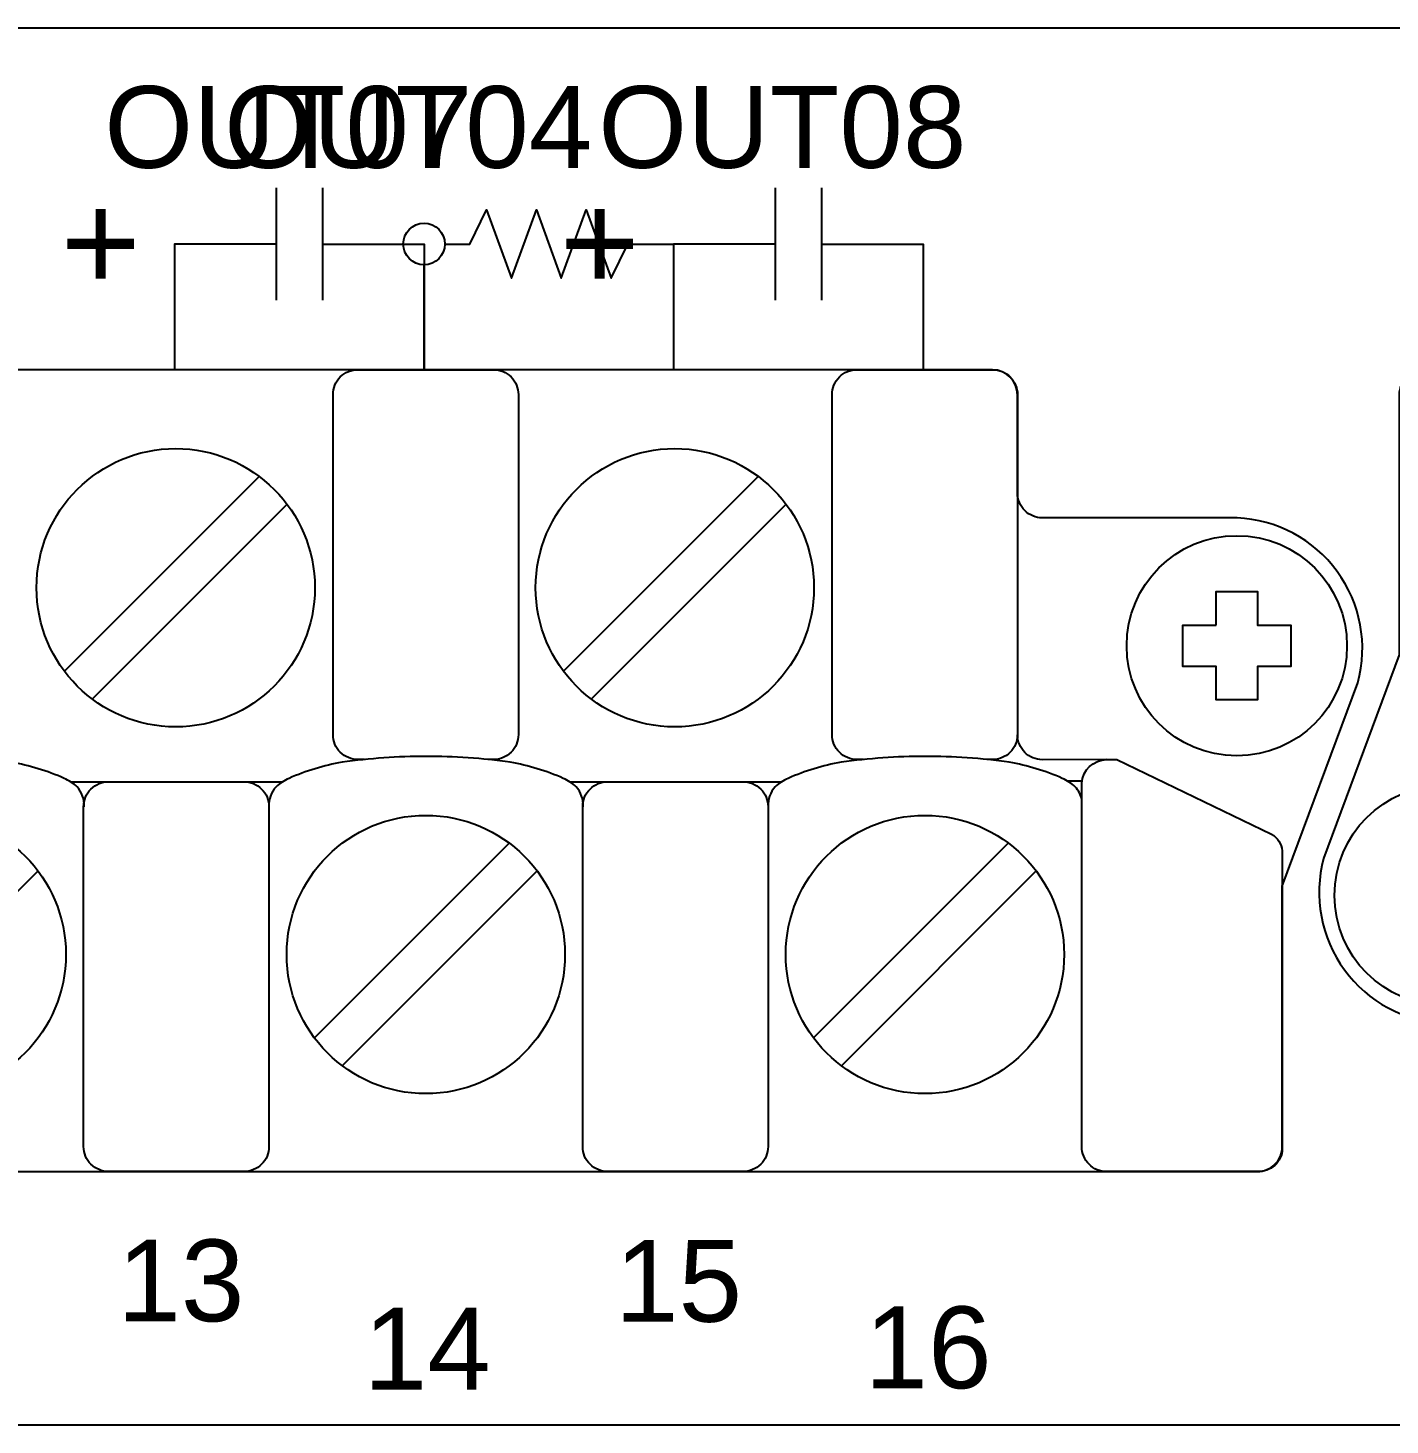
# Model space of a CAD drawing. Extents: x 1 to 47, y 1 to 35.
# Drawn here: x 30.959 to 32.596, y 12.644 to 14.324 of the extents above; entities that cross this region are included whole.
import ezdxf

# ---------------------------------------------------------------- set-up
doc = ezdxf.new("R2010")
doc.units = 0
doc.header["$MEASUREMENT"] = 0
for name, color, linetype in [('5_01__0__EMPTY', 7, 'CONTINUOUS'), ('5_02__1___8__INDEPENDENT_I', 7, 'CONTINUOUS'), ('5_03__2___8__OPTOISOLATED_', 7, 'CONTINUOUS'), ('5_04__4___24__OPTOISOLATED', 7, 'CONTINUOUS'), ('5_05__5___8__INDEPENDENT_I', 7, 'CONTINUOUS'), ('5_06__6___8__INDEPENDENT_I', 7, 'CONTINUOUS'), ('5_07__7___8__OPTOISOLATED_', 7, 'CONTINUOUS'), ('5_08__8___8__OPTOISOLATED_', 7, 'CONTINUOUS'), ('7_00______DWG_', 7, 'CONTINUOUS')]:
    doc.layers.add(name, color=color, linetype=linetype)
doc.styles.add('ARIAL', font='arial.ttf')

msp = doc.modelspace()

# ---------------------------------------------------------------- linework, layer by layer
at = {"layer": '5_01__0__EMPTY'}
for points in [[(27.425, 12.9785, 0.414213), (27.455, 12.9485), (32.4368, 12.9485, 0.414214), (32.4668, 12.9785), (32.4668, 13.2915), (32.5577, 13.5363, 0.480048), (32.4127, 13.7345), (32.1785, 13.7345, -0.414214), (32.1485, 13.7645), (32.1485, 13.8826, 0.414212), (32.1185, 13.9126), (32.1185, 13.9127), (27.1374, 13.9127, 0.414215), (27.1074, 13.8827), (27.1075, 13.5698), (27.0166, 13.325, 0.47859), (27.1616, 13.1265), (27.395, 13.1265, -0.414214), (27.425, 13.0965)], [(27.425, 12.9785, 0.414213), (27.455, 12.9485), (32.4368, 12.9485, 0.414214), (32.4668, 12.9785), (32.4668, 13.2915), (32.5577, 13.5363, 0.480048), (32.4127, 13.7345), (32.1785, 13.7345, -0.414214), (32.1485, 13.7645), (32.1485, 13.8826, 0.414212), (32.1185, 13.9126), (32.1185, 13.9127), (27.1374, 13.9127, 0.414215), (27.1074, 13.8827), (27.1075, 13.5698), (27.0166, 13.325, 0.47859), (27.1616, 13.1265), (27.395, 13.1265, -0.414214), (27.425, 13.0965)], [(32.925, 12.9785, 0.414213), (32.955, 12.9485), (37.9368, 12.9485, 0.414214), (37.9668, 12.9785), (37.9668, 13.2915), (38.0577, 13.5363, 0.480048), (37.9127, 13.7345), (37.6785, 13.7345, -0.414214), (37.6485, 13.7645), (37.6485, 13.8826, 0.414212), (37.6185, 13.9126), (37.6185, 13.9127), (32.6374, 13.9127, 0.414215), (32.6074, 13.8827), (32.6075, 13.5698), (32.5166, 13.325, 0.47859), (32.6616, 13.1265), (32.895, 13.1265, -0.414214), (32.925, 13.0965)], [(32.925, 12.9785, 0.414213), (32.955, 12.9485), (37.9368, 12.9485, 0.414214), (37.9668, 12.9785), (37.9668, 13.2915), (38.0577, 13.5363, 0.480048), (37.9127, 13.7345), (37.6785, 13.7345, -0.414214), (37.6485, 13.7645), (37.6485, 13.8826, 0.414212), (37.6185, 13.9126), (37.6185, 13.9127), (32.6374, 13.9127, 0.414215), (32.6074, 13.8827), (32.6075, 13.5698), (32.5166, 13.325, 0.47859), (32.6616, 13.1265), (32.895, 13.1265, -0.414214), (32.925, 13.0965)]]:
    msp.add_lwpolyline(points, format="xyb", close=True, dxfattribs=at)
msp.add_lwpolyline([(32.3873, 13.6055), (32.3873, 13.6458), (32.4372, 13.6458), (32.4372, 13.6055), (32.4773, 13.6055), (32.4773, 13.5556), (32.4372, 13.5556), (32.4372, 13.5156), (32.3873, 13.5156), (32.3873, 13.5556), (32.3471, 13.5556), (32.3471, 13.6055)], close=True, dxfattribs=at)
msp.add_lwpolyline([(32.3873, 13.6055), (32.3873, 13.6458), (32.4372, 13.6458), (32.4372, 13.6055), (32.4773, 13.6055), (32.4773, 13.5556), (32.4372, 13.5556), (32.4372, 13.5156), (32.3873, 13.5156), (32.3873, 13.5556), (32.3471, 13.5556), (32.3471, 13.6055)], close=True, dxfattribs=at)
for centre in [(32.4122, 13.5807), (32.4122, 13.5807), (32.662, 13.2806), (32.662, 13.2806)]:
    msp.add_circle(centre, 0.1324, dxfattribs=at)
at = {"layer": '5_02__1___8__INDEPENDENT_I'}
for points in [[(31.2573, 14.1313), (31.2573, 13.9963)], [(31.3129, 14.1313), (31.3129, 13.9963)], [(31.8573, 14.1313), (31.8573, 13.9963)], [(31.9129, 14.1313), (31.9129, 13.9963)], [(31.2573, 14.0638), (31.1351, 14.0638), (31.1351, 13.9127)], [(31.3129, 14.0638), (31.4351, 14.0638), (31.4351, 13.9127)], [(31.8573, 14.0638), (31.7351, 14.0638), (31.7351, 13.9127)], [(31.9129, 14.0638), (32.0351, 14.0638), (32.0351, 13.9127)], [(31.2369, 13.7843), (31.0027, 13.5501)], [(31.8369, 13.7843), (31.6027, 13.5501)], [(31.2703, 13.7509), (31.0361, 13.5167)], [(31.8703, 13.7509), (31.6361, 13.5167)], [(31.01, 13.4172), (31.2651, 13.4172)], [(31.61, 13.4172), (31.8651, 13.4172)], [(32.2261, 13.4179), (32.209, 13.4179)], [(31.5375, 13.3433), (31.3034, 13.1091)], [(32.1375, 13.3433), (31.9034, 13.1091)], [(30.971, 13.3099), (30.7368, 13.0757)], [(31.571, 13.3099), (31.3368, 13.0757)], [(32.171, 13.3099), (31.9368, 13.0757)]]:
    msp.add_lwpolyline(points, dxfattribs=at)
for points in [[(27.425, 12.9785, 0.414213), (27.455, 12.9485), (32.4368, 12.9485, 0.414214), (32.4668, 12.9785), (32.4668, 13.2915), (32.5577, 13.5363, 0.480048), (32.4127, 13.7345), (32.1785, 13.7345, -0.414214), (32.1485, 13.7645), (32.1485, 13.8826, 0.414212), (32.1185, 13.9126), (32.1185, 13.9127), (27.1374, 13.9127, 0.414215), (27.1074, 13.8827), (27.1075, 13.5698), (27.0166, 13.325, 0.47859), (27.1616, 13.1265), (27.395, 13.1265, -0.414214), (27.425, 13.0965)], [(32.925, 12.9785, 0.414213), (32.955, 12.9485), (37.9368, 12.9485, 0.414214), (37.9668, 12.9785), (37.9668, 13.2915), (38.0577, 13.5363, 0.480048), (37.9127, 13.7345), (37.6785, 13.7345, -0.414214), (37.6485, 13.7645), (37.6485, 13.8826, 0.414212), (37.6185, 13.9126), (37.6185, 13.9127), (32.6374, 13.9127, 0.414215), (32.6074, 13.8827), (32.6075, 13.5698), (32.5166, 13.325, 0.47859), (32.6616, 13.1265), (32.895, 13.1265, -0.414214), (32.925, 13.0965)], [(32.4401, 12.9486), (32.2558, 12.9484, -0.414214), (32.2258, 12.9784), (32.2258, 13.4155, -0.390527), (32.2558, 13.4438), (32.268, 13.4438), (32.4539, 13.3541, -0.241514), (32.4668, 13.3341), (32.4668, 12.9784, -0.422157)]]:
    msp.add_lwpolyline(points, format="xyb", close=True, dxfattribs=at)
for points in [[(31.3635, 13.4439), (31.3556, 13.4439, -0.414214), (31.3256, 13.4739), (31.3256, 13.8827, -0.414214), (31.3556, 13.9127), (31.5185, 13.9127, -0.414214), (31.5485, 13.8827), (31.5485, 13.4739, -0.414214), (31.5185, 13.4439), (31.5116, 13.4439)], [(31.9635, 13.4439), (31.9556, 13.4439, -0.414214), (31.9256, 13.4739), (31.9256, 13.8827, -0.414214), (31.9556, 13.9127), (32.1185, 13.9127, -0.414214), (32.1485, 13.8827), (32.1485, 13.4739, -0.414214), (32.1185, 13.4439), (32.1117, 13.4439)], [(32.2558, 13.4438), (32.1785, 13.4437, -0.414214), (32.1485, 13.4737)], [(31.0265, 13.3872, 0.191033), (31.018, 13.4111, 0.081668), (31.0024, 13.4213, 0.0591), (30.9387, 13.4407, 0.034646), (30.8372, 13.4477, 0.03436), (30.7365, 13.4407, 0.0591), (30.6728, 13.4213, 0.081668), (30.6571, 13.4111, 0.191033), (30.6486, 13.3872)], [(31.6265, 13.3872, 0.191033), (31.618, 13.4111, 0.081668), (31.6024, 13.4213, 0.0591), (31.5387, 13.4407, 0.034646), (31.4372, 13.4477, 0.03436), (31.3365, 13.4407, 0.0591), (31.2728, 13.4213, 0.081668), (31.2571, 13.4111, 0.191033), (31.2486, 13.3872)], [(32.2258, 13.3957, 0.127742), (32.218, 13.4111, 0.081668), (32.2024, 13.4213, 0.0591), (32.1387, 13.4407, 0.034646), (32.0372, 13.4477, 0.03436), (31.9365, 13.4407, 0.0591), (31.8728, 13.4213, 0.081668), (31.8571, 13.4111, 0.191033), (31.8486, 13.3872)], [(31.2186, 13.4172, -0.414214), (31.2486, 13.3872), (31.2486, 12.9785, -0.414214), (31.2186, 12.9485), (31.0558, 12.9485, -0.414214), (31.0258, 12.9785), (31.0258, 13.3872, -0.414214), (31.0558, 13.4172)], [(31.8186, 13.4172, -0.414214), (31.8486, 13.3872), (31.8486, 12.9785, -0.414214), (31.8186, 12.9485), (31.6558, 12.9485, -0.414214), (31.6258, 12.9785), (31.6258, 13.3872, -0.414214), (31.6558, 13.4172)]]:
    msp.add_lwpolyline(points, format="xyb", dxfattribs=at)
msp.add_lwpolyline([(32.3873, 13.6055), (32.3873, 13.6458), (32.4372, 13.6458), (32.4372, 13.6055), (32.4773, 13.6055), (32.4773, 13.5556), (32.4372, 13.5556), (32.4372, 13.5156), (32.3873, 13.5156), (32.3873, 13.5556), (32.3471, 13.5556), (32.3471, 13.6055)], close=True, dxfattribs=at)
for centre, radius in [((31.1365, 13.6505), 0.1673), ((31.7365, 13.6505), 0.1673), ((32.4122, 13.5807), 0.1324), ((32.662, 13.2806), 0.1324), ((30.8372, 13.2095), 0.1673), ((31.4372, 13.2095), 0.1673), ((32.0372, 13.2095), 0.1673)]:
    msp.add_circle(centre, radius, dxfattribs=at)
at = {"layer": '5_03__2___8__OPTOISOLATED_'}
for points in [[(31.2573, 14.1313), (31.2573, 13.9963)], [(31.3129, 14.1313), (31.3129, 13.9963)], [(31.8573, 14.1313), (31.8573, 13.9963)], [(31.9129, 14.1313), (31.9129, 13.9963)], [(31.2573, 14.0638), (31.1351, 14.0638), (31.1351, 13.9127)], [(31.3129, 14.0638), (31.4351, 14.0638), (31.4351, 13.9127)], [(31.8573, 14.0638), (31.7351, 14.0638), (31.7351, 13.9127)], [(31.9129, 14.0638), (32.0351, 14.0638), (32.0351, 13.9127)], [(31.2369, 13.7843), (31.0027, 13.5501)], [(31.8369, 13.7843), (31.6027, 13.5501)], [(31.2703, 13.7509), (31.0361, 13.5167)], [(31.8703, 13.7509), (31.6361, 13.5167)], [(31.01, 13.4172), (31.2651, 13.4172)], [(31.61, 13.4172), (31.8651, 13.4172)], [(32.2261, 13.4179), (32.209, 13.4179)], [(31.5375, 13.3433), (31.3034, 13.1091)], [(32.1375, 13.3433), (31.9034, 13.1091)], [(30.971, 13.3099), (30.7368, 13.0757)], [(31.571, 13.3099), (31.3368, 13.0757)], [(32.171, 13.3099), (31.9368, 13.0757)]]:
    msp.add_lwpolyline(points, dxfattribs=at)
for points in [[(27.425, 12.9785, 0.414213), (27.455, 12.9485), (32.4368, 12.9485, 0.414214), (32.4668, 12.9785), (32.4668, 13.2915), (32.5577, 13.5363, 0.480048), (32.4127, 13.7345), (32.1785, 13.7345, -0.414214), (32.1485, 13.7645), (32.1485, 13.8826, 0.414212), (32.1185, 13.9126), (32.1185, 13.9127), (27.1374, 13.9127, 0.414215), (27.1074, 13.8827), (27.1075, 13.5698), (27.0166, 13.325, 0.47859), (27.1616, 13.1265), (27.395, 13.1265, -0.414214), (27.425, 13.0965)], [(32.925, 12.9785, 0.414213), (32.955, 12.9485), (37.9368, 12.9485, 0.414214), (37.9668, 12.9785), (37.9668, 13.2915), (38.0577, 13.5363, 0.480048), (37.9127, 13.7345), (37.6785, 13.7345, -0.414214), (37.6485, 13.7645), (37.6485, 13.8826, 0.414212), (37.6185, 13.9126), (37.6185, 13.9127), (32.6374, 13.9127, 0.414215), (32.6074, 13.8827), (32.6075, 13.5698), (32.5166, 13.325, 0.47859), (32.6616, 13.1265), (32.895, 13.1265, -0.414214), (32.925, 13.0965)], [(32.4401, 12.9486), (32.2558, 12.9484, -0.414214), (32.2258, 12.9784), (32.2258, 13.4155, -0.390527), (32.2558, 13.4438), (32.268, 13.4438), (32.4539, 13.3541, -0.241514), (32.4668, 13.3341), (32.4668, 12.9784, -0.422157)]]:
    msp.add_lwpolyline(points, format="xyb", close=True, dxfattribs=at)
for points in [[(31.3635, 13.4439), (31.3556, 13.4439, -0.414214), (31.3256, 13.4739), (31.3256, 13.8827, -0.414214), (31.3556, 13.9127), (31.5185, 13.9127, -0.414214), (31.5485, 13.8827), (31.5485, 13.4739, -0.414214), (31.5185, 13.4439), (31.5116, 13.4439)], [(31.9635, 13.4439), (31.9556, 13.4439, -0.414214), (31.9256, 13.4739), (31.9256, 13.8827, -0.414214), (31.9556, 13.9127), (32.1185, 13.9127, -0.414214), (32.1485, 13.8827), (32.1485, 13.4739, -0.414214), (32.1185, 13.4439), (32.1117, 13.4439)], [(32.2558, 13.4438), (32.1785, 13.4437, -0.414214), (32.1485, 13.4737)], [(31.0265, 13.3872, 0.191033), (31.018, 13.4111, 0.081668), (31.0024, 13.4213, 0.0591), (30.9387, 13.4407, 0.034646), (30.8372, 13.4477, 0.03436), (30.7365, 13.4407, 0.0591), (30.6728, 13.4213, 0.081668), (30.6571, 13.4111, 0.191033), (30.6486, 13.3872)], [(31.6265, 13.3872, 0.191033), (31.618, 13.4111, 0.081668), (31.6024, 13.4213, 0.0591), (31.5387, 13.4407, 0.034646), (31.4372, 13.4477, 0.03436), (31.3365, 13.4407, 0.0591), (31.2728, 13.4213, 0.081668), (31.2571, 13.4111, 0.191033), (31.2486, 13.3872)], [(32.2258, 13.3957, 0.127742), (32.218, 13.4111, 0.081668), (32.2024, 13.4213, 0.0591), (32.1387, 13.4407, 0.034646), (32.0372, 13.4477, 0.03436), (31.9365, 13.4407, 0.0591), (31.8728, 13.4213, 0.081668), (31.8571, 13.4111, 0.191033), (31.8486, 13.3872)], [(31.2186, 13.4172, -0.414214), (31.2486, 13.3872), (31.2486, 12.9785, -0.414214), (31.2186, 12.9485), (31.0558, 12.9485, -0.414214), (31.0258, 12.9785), (31.0258, 13.3872, -0.414214), (31.0558, 13.4172)], [(31.8186, 13.4172, -0.414214), (31.8486, 13.3872), (31.8486, 12.9785, -0.414214), (31.8186, 12.9485), (31.6558, 12.9485, -0.414214), (31.6258, 12.9785), (31.6258, 13.3872, -0.414214), (31.6558, 13.4172)]]:
    msp.add_lwpolyline(points, format="xyb", dxfattribs=at)
msp.add_lwpolyline([(32.3873, 13.6055), (32.3873, 13.6458), (32.4372, 13.6458), (32.4372, 13.6055), (32.4773, 13.6055), (32.4773, 13.5556), (32.4372, 13.5556), (32.4372, 13.5156), (32.3873, 13.5156), (32.3873, 13.5556), (32.3471, 13.5556), (32.3471, 13.6055)], close=True, dxfattribs=at)
for centre, radius in [((31.1365, 13.6505), 0.1673), ((31.7365, 13.6505), 0.1673), ((32.4122, 13.5807), 0.1324), ((32.662, 13.2806), 0.1324), ((30.8372, 13.2095), 0.1673), ((31.4372, 13.2095), 0.1673), ((32.0372, 13.2095), 0.1673)]:
    msp.add_circle(centre, radius, dxfattribs=at)
at = {"layer": '5_04__4___24__OPTOISOLATED'}
for points in [[(31.2573, 14.1313), (31.2573, 13.9963)], [(31.3129, 14.1313), (31.3129, 13.9963)], [(31.8573, 14.1313), (31.8573, 13.9963)], [(31.9129, 14.1313), (31.9129, 13.9963)], [(31.2573, 14.0638), (31.1351, 14.0638), (31.1351, 13.9127)], [(31.3129, 14.0638), (31.4351, 14.0638), (31.4351, 13.9127)], [(31.8573, 14.0638), (31.7351, 14.0638), (31.7351, 13.9127)], [(31.9129, 14.0638), (32.0351, 14.0638), (32.0351, 13.9127)], [(31.2369, 13.7843), (31.0027, 13.5501)], [(31.8369, 13.7843), (31.6027, 13.5501)], [(31.2703, 13.7509), (31.0361, 13.5167)], [(31.8703, 13.7509), (31.6361, 13.5167)], [(31.01, 13.4172), (31.2651, 13.4172)], [(31.61, 13.4172), (31.8651, 13.4172)], [(32.2261, 13.4179), (32.209, 13.4179)], [(31.5375, 13.3433), (31.3034, 13.1091)], [(32.1375, 13.3433), (31.9034, 13.1091)], [(30.971, 13.3099), (30.7368, 13.0757)], [(31.571, 13.3099), (31.3368, 13.0757)], [(32.171, 13.3099), (31.9368, 13.0757)]]:
    msp.add_lwpolyline(points, dxfattribs=at)
for points in [[(27.425, 12.9785, 0.414213), (27.455, 12.9485), (32.4368, 12.9485, 0.414214), (32.4668, 12.9785), (32.4668, 13.2915), (32.5577, 13.5363, 0.480048), (32.4127, 13.7345), (32.1785, 13.7345, -0.414214), (32.1485, 13.7645), (32.1485, 13.8826, 0.414212), (32.1185, 13.9126), (32.1185, 13.9127), (27.1374, 13.9127, 0.414215), (27.1074, 13.8827), (27.1075, 13.5698), (27.0166, 13.325, 0.47859), (27.1616, 13.1265), (27.395, 13.1265, -0.414214), (27.425, 13.0965)], [(32.925, 12.9785, 0.414213), (32.955, 12.9485), (37.9368, 12.9485, 0.414214), (37.9668, 12.9785), (37.9668, 13.2915), (38.0577, 13.5363, 0.480048), (37.9127, 13.7345), (37.6785, 13.7345, -0.414214), (37.6485, 13.7645), (37.6485, 13.8826, 0.414212), (37.6185, 13.9126), (37.6185, 13.9127), (32.6374, 13.9127, 0.414215), (32.6074, 13.8827), (32.6075, 13.5698), (32.5166, 13.325, 0.47859), (32.6616, 13.1265), (32.895, 13.1265, -0.414214), (32.925, 13.0965)], [(32.4401, 12.9486), (32.2558, 12.9484, -0.414214), (32.2258, 12.9784), (32.2258, 13.4155, -0.390527), (32.2558, 13.4438), (32.268, 13.4438), (32.4539, 13.3541, -0.241514), (32.4668, 13.3341), (32.4668, 12.9784, -0.422157)]]:
    msp.add_lwpolyline(points, format="xyb", close=True, dxfattribs=at)
for points in [[(31.3635, 13.4439), (31.3556, 13.4439, -0.414214), (31.3256, 13.4739), (31.3256, 13.8827, -0.414214), (31.3556, 13.9127), (31.5185, 13.9127, -0.414214), (31.5485, 13.8827), (31.5485, 13.4739, -0.414214), (31.5185, 13.4439), (31.5116, 13.4439)], [(31.9635, 13.4439), (31.9556, 13.4439, -0.414214), (31.9256, 13.4739), (31.9256, 13.8827, -0.414214), (31.9556, 13.9127), (32.1185, 13.9127, -0.414214), (32.1485, 13.8827), (32.1485, 13.4739, -0.414214), (32.1185, 13.4439), (32.1117, 13.4439)], [(32.2558, 13.4438), (32.1785, 13.4437, -0.414214), (32.1485, 13.4737)], [(31.0265, 13.3872, 0.191033), (31.018, 13.4111, 0.081668), (31.0024, 13.4213, 0.0591), (30.9387, 13.4407, 0.034646), (30.8372, 13.4477, 0.03436), (30.7365, 13.4407, 0.0591), (30.6728, 13.4213, 0.081668), (30.6571, 13.4111, 0.191033), (30.6486, 13.3872)], [(31.6265, 13.3872, 0.191033), (31.618, 13.4111, 0.081668), (31.6024, 13.4213, 0.0591), (31.5387, 13.4407, 0.034646), (31.4372, 13.4477, 0.03436), (31.3365, 13.4407, 0.0591), (31.2728, 13.4213, 0.081668), (31.2571, 13.4111, 0.191033), (31.2486, 13.3872)], [(32.2258, 13.3957, 0.127742), (32.218, 13.4111, 0.081668), (32.2024, 13.4213, 0.0591), (32.1387, 13.4407, 0.034646), (32.0372, 13.4477, 0.03436), (31.9365, 13.4407, 0.0591), (31.8728, 13.4213, 0.081668), (31.8571, 13.4111, 0.191033), (31.8486, 13.3872)], [(31.2186, 13.4172, -0.414214), (31.2486, 13.3872), (31.2486, 12.9785, -0.414214), (31.2186, 12.9485), (31.0558, 12.9485, -0.414214), (31.0258, 12.9785), (31.0258, 13.3872, -0.414214), (31.0558, 13.4172)], [(31.8186, 13.4172, -0.414214), (31.8486, 13.3872), (31.8486, 12.9785, -0.414214), (31.8186, 12.9485), (31.6558, 12.9485, -0.414214), (31.6258, 12.9785), (31.6258, 13.3872, -0.414214), (31.6558, 13.4172)]]:
    msp.add_lwpolyline(points, format="xyb", dxfattribs=at)
msp.add_lwpolyline([(32.3873, 13.6055), (32.3873, 13.6458), (32.4372, 13.6458), (32.4372, 13.6055), (32.4773, 13.6055), (32.4773, 13.5556), (32.4372, 13.5556), (32.4372, 13.5156), (32.3873, 13.5156), (32.3873, 13.5556), (32.3471, 13.5556), (32.3471, 13.6055)], close=True, dxfattribs=at)
for centre, radius in [((31.1365, 13.6505), 0.1673), ((31.7365, 13.6505), 0.1673), ((32.4122, 13.5807), 0.1324), ((32.662, 13.2806), 0.1324), ((30.8372, 13.2095), 0.1673), ((31.4372, 13.2095), 0.1673), ((32.0372, 13.2095), 0.1673)]:
    msp.add_circle(centre, radius, dxfattribs=at)
at = {"layer": '5_05__5___8__INDEPENDENT_I'}
for points in [[(31.2573, 14.1238), (31.2573, 14.0038)], [(31.3129, 14.1238), (31.3129, 14.0038)], [(31.4601, 14.0638), (31.49, 14.0638), (31.51, 14.1051), (31.5401, 14.0226), (31.5701, 14.1051), (31.6001, 14.0226), (31.6301, 14.1051), (31.6601, 14.0226), (31.6801, 14.0638), (31.7351, 14.0638), (31.7351, 13.9127)], [(31.2573, 14.0638), (31.1351, 14.0638), (31.1351, 13.9127)], [(31.3129, 14.0638), (31.4101, 14.0638)], [(31.4351, 13.9127), (31.4351, 14.0388)], [(31.2369, 13.7843), (31.0027, 13.5501)], [(31.8369, 13.7843), (31.6027, 13.5501)], [(31.2703, 13.7509), (31.0361, 13.5167)], [(31.8703, 13.7509), (31.6361, 13.5167)], [(31.01, 13.4172), (31.2651, 13.4172)], [(31.61, 13.4172), (31.8651, 13.4172)], [(32.2261, 13.4179), (32.209, 13.4179)], [(31.5375, 13.3433), (31.3034, 13.1091)], [(32.1375, 13.3433), (31.9034, 13.1091)], [(30.971, 13.3099), (30.7368, 13.0757)], [(31.571, 13.3099), (31.3368, 13.0757)], [(32.171, 13.3099), (31.9368, 13.0757)]]:
    msp.add_lwpolyline(points, dxfattribs=at)
for points in [[(27.425, 12.9785, 0.414213), (27.455, 12.9485), (32.4368, 12.9485, 0.414214), (32.4668, 12.9785), (32.4668, 13.2915), (32.5577, 13.5363, 0.480048), (32.4127, 13.7345), (32.1785, 13.7345, -0.414214), (32.1485, 13.7645), (32.1485, 13.8826, 0.414212), (32.1185, 13.9126), (32.1185, 13.9127), (27.1374, 13.9127, 0.414215), (27.1074, 13.8827), (27.1075, 13.5698), (27.0166, 13.325, 0.47859), (27.1616, 13.1265), (27.395, 13.1265, -0.414214), (27.425, 13.0965)], [(32.925, 12.9785, 0.414213), (32.955, 12.9485), (37.9368, 12.9485, 0.414214), (37.9668, 12.9785), (37.9668, 13.2915), (38.0577, 13.5363, 0.480048), (37.9127, 13.7345), (37.6785, 13.7345, -0.414214), (37.6485, 13.7645), (37.6485, 13.8826, 0.414212), (37.6185, 13.9126), (37.6185, 13.9127), (32.6374, 13.9127, 0.414215), (32.6074, 13.8827), (32.6075, 13.5698), (32.5166, 13.325, 0.47859), (32.6616, 13.1265), (32.895, 13.1265, -0.414214), (32.925, 13.0965)], [(32.4401, 12.9486), (32.2558, 12.9484, -0.414214), (32.2258, 12.9784), (32.2258, 13.4155, -0.390527), (32.2558, 13.4438), (32.268, 13.4438), (32.4539, 13.3541, -0.241514), (32.4668, 13.3341), (32.4668, 12.9784, -0.422157)]]:
    msp.add_lwpolyline(points, format="xyb", close=True, dxfattribs=at)
for points in [[(31.3635, 13.4439), (31.3556, 13.4439, -0.414214), (31.3256, 13.4739), (31.3256, 13.8827, -0.414214), (31.3556, 13.9127), (31.5185, 13.9127, -0.414214), (31.5485, 13.8827), (31.5485, 13.4739, -0.414214), (31.5185, 13.4439), (31.5116, 13.4439)], [(31.9635, 13.4439), (31.9556, 13.4439, -0.414214), (31.9256, 13.4739), (31.9256, 13.8827, -0.414214), (31.9556, 13.9127), (32.1185, 13.9127, -0.414214), (32.1485, 13.8827), (32.1485, 13.4739, -0.414214), (32.1185, 13.4439), (32.1117, 13.4439)], [(32.2558, 13.4438), (32.1785, 13.4437, -0.414214), (32.1485, 13.4737)], [(31.0265, 13.3872, 0.191033), (31.018, 13.4111, 0.081668), (31.0024, 13.4213, 0.0591), (30.9387, 13.4407, 0.034646), (30.8372, 13.4477, 0.03436), (30.7365, 13.4407, 0.0591), (30.6728, 13.4213, 0.081668), (30.6571, 13.4111, 0.191033), (30.6486, 13.3872)], [(31.6265, 13.3872, 0.191033), (31.618, 13.4111, 0.081668), (31.6024, 13.4213, 0.0591), (31.5387, 13.4407, 0.034646), (31.4372, 13.4477, 0.03436), (31.3365, 13.4407, 0.0591), (31.2728, 13.4213, 0.081668), (31.2571, 13.4111, 0.191033), (31.2486, 13.3872)], [(32.2258, 13.3957, 0.127742), (32.218, 13.4111, 0.081668), (32.2024, 13.4213, 0.0591), (32.1387, 13.4407, 0.034646), (32.0372, 13.4477, 0.03436), (31.9365, 13.4407, 0.0591), (31.8728, 13.4213, 0.081668), (31.8571, 13.4111, 0.191033), (31.8486, 13.3872)], [(31.2186, 13.4172, -0.414214), (31.2486, 13.3872), (31.2486, 12.9785, -0.414214), (31.2186, 12.9485), (31.0558, 12.9485, -0.414214), (31.0258, 12.9785), (31.0258, 13.3872, -0.414214), (31.0558, 13.4172)], [(31.8186, 13.4172, -0.414214), (31.8486, 13.3872), (31.8486, 12.9785, -0.414214), (31.8186, 12.9485), (31.6558, 12.9485, -0.414214), (31.6258, 12.9785), (31.6258, 13.3872, -0.414214), (31.6558, 13.4172)]]:
    msp.add_lwpolyline(points, format="xyb", dxfattribs=at)
msp.add_lwpolyline([(32.3873, 13.6055), (32.3873, 13.6458), (32.4372, 13.6458), (32.4372, 13.6055), (32.4773, 13.6055), (32.4773, 13.5556), (32.4372, 13.5556), (32.4372, 13.5156), (32.3873, 13.5156), (32.3873, 13.5556), (32.3471, 13.5556), (32.3471, 13.6055)], close=True, dxfattribs=at)
for centre, radius in [((31.4351, 14.0638), 0.025), ((31.1365, 13.6505), 0.1673), ((31.7365, 13.6505), 0.1673), ((32.4122, 13.5807), 0.1324), ((32.662, 13.2806), 0.1324), ((30.8372, 13.2095), 0.1673), ((31.4372, 13.2095), 0.1673), ((32.0372, 13.2095), 0.1673)]:
    msp.add_circle(centre, radius, dxfattribs=at)
at = {"layer": '5_06__6___8__INDEPENDENT_I'}
for points in [[(31.2573, 14.1313), (31.2573, 13.9963)], [(31.3129, 14.1313), (31.3129, 13.9963)], [(31.8573, 14.1313), (31.8573, 13.9963)], [(31.9129, 14.1313), (31.9129, 13.9963)], [(31.2573, 14.0638), (31.1351, 14.0638), (31.1351, 13.9127)], [(31.3129, 14.0638), (31.4351, 14.0638), (31.4351, 13.9127)], [(31.8573, 14.0638), (31.7351, 14.0638), (31.7351, 13.9127)], [(31.9129, 14.0638), (32.0351, 14.0638), (32.0351, 13.9127)], [(31.2369, 13.7843), (31.0027, 13.5501)], [(31.8369, 13.7843), (31.6027, 13.5501)], [(31.2703, 13.7509), (31.0361, 13.5167)], [(31.8703, 13.7509), (31.6361, 13.5167)], [(31.01, 13.4172), (31.2651, 13.4172)], [(31.61, 13.4172), (31.8651, 13.4172)], [(32.2261, 13.4179), (32.209, 13.4179)], [(31.5375, 13.3433), (31.3034, 13.1091)], [(32.1375, 13.3433), (31.9034, 13.1091)], [(30.971, 13.3099), (30.7368, 13.0757)], [(31.571, 13.3099), (31.3368, 13.0757)], [(32.171, 13.3099), (31.9368, 13.0757)]]:
    msp.add_lwpolyline(points, dxfattribs=at)
for points in [[(27.425, 12.9785, 0.414213), (27.455, 12.9485), (32.4368, 12.9485, 0.414214), (32.4668, 12.9785), (32.4668, 13.2915), (32.5577, 13.5363, 0.480048), (32.4127, 13.7345), (32.1785, 13.7345, -0.414214), (32.1485, 13.7645), (32.1485, 13.8826, 0.414212), (32.1185, 13.9126), (32.1185, 13.9127), (27.1374, 13.9127, 0.414215), (27.1074, 13.8827), (27.1075, 13.5698), (27.0166, 13.325, 0.47859), (27.1616, 13.1265), (27.395, 13.1265, -0.414214), (27.425, 13.0965)], [(32.925, 12.9785, 0.414213), (32.955, 12.9485), (37.9368, 12.9485, 0.414214), (37.9668, 12.9785), (37.9668, 13.2915), (38.0577, 13.5363, 0.480048), (37.9127, 13.7345), (37.6785, 13.7345, -0.414214), (37.6485, 13.7645), (37.6485, 13.8826, 0.414212), (37.6185, 13.9126), (37.6185, 13.9127), (32.6374, 13.9127, 0.414215), (32.6074, 13.8827), (32.6075, 13.5698), (32.5166, 13.325, 0.47859), (32.6616, 13.1265), (32.895, 13.1265, -0.414214), (32.925, 13.0965)], [(32.4401, 12.9486), (32.2558, 12.9484, -0.414214), (32.2258, 12.9784), (32.2258, 13.4155, -0.390527), (32.2558, 13.4438), (32.268, 13.4438), (32.4539, 13.3541, -0.241514), (32.4668, 13.3341), (32.4668, 12.9784, -0.422157)]]:
    msp.add_lwpolyline(points, format="xyb", close=True, dxfattribs=at)
for points in [[(31.3635, 13.4439), (31.3556, 13.4439, -0.414214), (31.3256, 13.4739), (31.3256, 13.8827, -0.414214), (31.3556, 13.9127), (31.5185, 13.9127, -0.414214), (31.5485, 13.8827), (31.5485, 13.4739, -0.414214), (31.5185, 13.4439), (31.5116, 13.4439)], [(31.9635, 13.4439), (31.9556, 13.4439, -0.414214), (31.9256, 13.4739), (31.9256, 13.8827, -0.414214), (31.9556, 13.9127), (32.1185, 13.9127, -0.414214), (32.1485, 13.8827), (32.1485, 13.4739, -0.414214), (32.1185, 13.4439), (32.1117, 13.4439)], [(32.2558, 13.4438), (32.1785, 13.4437, -0.414214), (32.1485, 13.4737)], [(31.0265, 13.3872, 0.191033), (31.018, 13.4111, 0.081668), (31.0024, 13.4213, 0.0591), (30.9387, 13.4407, 0.034646), (30.8372, 13.4477, 0.03436), (30.7365, 13.4407, 0.0591), (30.6728, 13.4213, 0.081668), (30.6571, 13.4111, 0.191033), (30.6486, 13.3872)], [(31.6265, 13.3872, 0.191033), (31.618, 13.4111, 0.081668), (31.6024, 13.4213, 0.0591), (31.5387, 13.4407, 0.034646), (31.4372, 13.4477, 0.03436), (31.3365, 13.4407, 0.0591), (31.2728, 13.4213, 0.081668), (31.2571, 13.4111, 0.191033), (31.2486, 13.3872)], [(32.2258, 13.3957, 0.127742), (32.218, 13.4111, 0.081668), (32.2024, 13.4213, 0.0591), (32.1387, 13.4407, 0.034646), (32.0372, 13.4477, 0.03436), (31.9365, 13.4407, 0.0591), (31.8728, 13.4213, 0.081668), (31.8571, 13.4111, 0.191033), (31.8486, 13.3872)], [(31.2186, 13.4172, -0.414214), (31.2486, 13.3872), (31.2486, 12.9785, -0.414214), (31.2186, 12.9485), (31.0558, 12.9485, -0.414214), (31.0258, 12.9785), (31.0258, 13.3872, -0.414214), (31.0558, 13.4172)], [(31.8186, 13.4172, -0.414214), (31.8486, 13.3872), (31.8486, 12.9785, -0.414214), (31.8186, 12.9485), (31.6558, 12.9485, -0.414214), (31.6258, 12.9785), (31.6258, 13.3872, -0.414214), (31.6558, 13.4172)]]:
    msp.add_lwpolyline(points, format="xyb", dxfattribs=at)
msp.add_lwpolyline([(32.3873, 13.6055), (32.3873, 13.6458), (32.4372, 13.6458), (32.4372, 13.6055), (32.4773, 13.6055), (32.4773, 13.5556), (32.4372, 13.5556), (32.4372, 13.5156), (32.3873, 13.5156), (32.3873, 13.5556), (32.3471, 13.5556), (32.3471, 13.6055)], close=True, dxfattribs=at)
for centre, radius in [((31.1365, 13.6505), 0.1673), ((31.7365, 13.6505), 0.1673), ((32.4122, 13.5807), 0.1324), ((32.662, 13.2806), 0.1324), ((30.8372, 13.2095), 0.1673), ((31.4372, 13.2095), 0.1673), ((32.0372, 13.2095), 0.1673)]:
    msp.add_circle(centre, radius, dxfattribs=at)
at = {"layer": '5_07__7___8__OPTOISOLATED_'}
for points in [[(31.2573, 14.1313), (31.2573, 13.9963)], [(31.3129, 14.1313), (31.3129, 13.9963)], [(31.8573, 14.1313), (31.8573, 13.9963)], [(31.9129, 14.1313), (31.9129, 13.9963)], [(31.2573, 14.0638), (31.1351, 14.0638), (31.1351, 13.9127)], [(31.3129, 14.0638), (31.4351, 14.0638), (31.4351, 13.9127)], [(31.8573, 14.0638), (31.7351, 14.0638), (31.7351, 13.9127)], [(31.9129, 14.0638), (32.0351, 14.0638), (32.0351, 13.9127)], [(31.2369, 13.7843), (31.0027, 13.5501)], [(31.8369, 13.7843), (31.6027, 13.5501)], [(31.2703, 13.7509), (31.0361, 13.5167)], [(31.8703, 13.7509), (31.6361, 13.5167)], [(31.01, 13.4172), (31.2651, 13.4172)], [(31.61, 13.4172), (31.8651, 13.4172)], [(32.2261, 13.4179), (32.209, 13.4179)], [(31.5375, 13.3433), (31.3034, 13.1091)], [(32.1375, 13.3433), (31.9034, 13.1091)], [(30.971, 13.3099), (30.7368, 13.0757)], [(31.571, 13.3099), (31.3368, 13.0757)], [(32.171, 13.3099), (31.9368, 13.0757)]]:
    msp.add_lwpolyline(points, dxfattribs=at)
for points in [[(27.425, 12.9785, 0.414213), (27.455, 12.9485), (32.4368, 12.9485, 0.414214), (32.4668, 12.9785), (32.4668, 13.2915), (32.5577, 13.5363, 0.480048), (32.4127, 13.7345), (32.1785, 13.7345, -0.414214), (32.1485, 13.7645), (32.1485, 13.8826, 0.414212), (32.1185, 13.9126), (32.1185, 13.9127), (27.1374, 13.9127, 0.414215), (27.1074, 13.8827), (27.1075, 13.5698), (27.0166, 13.325, 0.47859), (27.1616, 13.1265), (27.395, 13.1265, -0.414214), (27.425, 13.0965)], [(32.925, 12.9785, 0.414213), (32.955, 12.9485), (37.9368, 12.9485, 0.414214), (37.9668, 12.9785), (37.9668, 13.2915), (38.0577, 13.5363, 0.480048), (37.9127, 13.7345), (37.6785, 13.7345, -0.414214), (37.6485, 13.7645), (37.6485, 13.8826, 0.414212), (37.6185, 13.9126), (37.6185, 13.9127), (32.6374, 13.9127, 0.414215), (32.6074, 13.8827), (32.6075, 13.5698), (32.5166, 13.325, 0.47859), (32.6616, 13.1265), (32.895, 13.1265, -0.414214), (32.925, 13.0965)], [(32.4401, 12.9486), (32.2558, 12.9484, -0.414214), (32.2258, 12.9784), (32.2258, 13.4155, -0.390527), (32.2558, 13.4438), (32.268, 13.4438), (32.4539, 13.3541, -0.241514), (32.4668, 13.3341), (32.4668, 12.9784, -0.422157)]]:
    msp.add_lwpolyline(points, format="xyb", close=True, dxfattribs=at)
for points in [[(31.3635, 13.4439), (31.3556, 13.4439, -0.414214), (31.3256, 13.4739), (31.3256, 13.8827, -0.414214), (31.3556, 13.9127), (31.5185, 13.9127, -0.414214), (31.5485, 13.8827), (31.5485, 13.4739, -0.414214), (31.5185, 13.4439), (31.5116, 13.4439)], [(31.9635, 13.4439), (31.9556, 13.4439, -0.414214), (31.9256, 13.4739), (31.9256, 13.8827, -0.414214), (31.9556, 13.9127), (32.1185, 13.9127, -0.414214), (32.1485, 13.8827), (32.1485, 13.4739, -0.414214), (32.1185, 13.4439), (32.1117, 13.4439)], [(32.2558, 13.4438), (32.1785, 13.4437, -0.414214), (32.1485, 13.4737)], [(31.0265, 13.3872, 0.191033), (31.018, 13.4111, 0.081668), (31.0024, 13.4213, 0.0591), (30.9387, 13.4407, 0.034646), (30.8372, 13.4477, 0.03436), (30.7365, 13.4407, 0.0591), (30.6728, 13.4213, 0.081668), (30.6571, 13.4111, 0.191033), (30.6486, 13.3872)], [(31.6265, 13.3872, 0.191033), (31.618, 13.4111, 0.081668), (31.6024, 13.4213, 0.0591), (31.5387, 13.4407, 0.034646), (31.4372, 13.4477, 0.03436), (31.3365, 13.4407, 0.0591), (31.2728, 13.4213, 0.081668), (31.2571, 13.4111, 0.191033), (31.2486, 13.3872)], [(32.2258, 13.3957, 0.127742), (32.218, 13.4111, 0.081668), (32.2024, 13.4213, 0.0591), (32.1387, 13.4407, 0.034646), (32.0372, 13.4477, 0.03436), (31.9365, 13.4407, 0.0591), (31.8728, 13.4213, 0.081668), (31.8571, 13.4111, 0.191033), (31.8486, 13.3872)], [(31.2186, 13.4172, -0.414214), (31.2486, 13.3872), (31.2486, 12.9785, -0.414214), (31.2186, 12.9485), (31.0558, 12.9485, -0.414214), (31.0258, 12.9785), (31.0258, 13.3872, -0.414214), (31.0558, 13.4172)], [(31.8186, 13.4172, -0.414214), (31.8486, 13.3872), (31.8486, 12.9785, -0.414214), (31.8186, 12.9485), (31.6558, 12.9485, -0.414214), (31.6258, 12.9785), (31.6258, 13.3872, -0.414214), (31.6558, 13.4172)]]:
    msp.add_lwpolyline(points, format="xyb", dxfattribs=at)
msp.add_lwpolyline([(32.3873, 13.6055), (32.3873, 13.6458), (32.4372, 13.6458), (32.4372, 13.6055), (32.4773, 13.6055), (32.4773, 13.5556), (32.4372, 13.5556), (32.4372, 13.5156), (32.3873, 13.5156), (32.3873, 13.5556), (32.3471, 13.5556), (32.3471, 13.6055)], close=True, dxfattribs=at)
for centre, radius in [((31.1365, 13.6505), 0.1673), ((31.7365, 13.6505), 0.1673), ((32.4122, 13.5807), 0.1324), ((32.662, 13.2806), 0.1324), ((30.8372, 13.2095), 0.1673), ((31.4372, 13.2095), 0.1673), ((32.0372, 13.2095), 0.1673)]:
    msp.add_circle(centre, radius, dxfattribs=at)
at = {"layer": '5_08__8___8__OPTOISOLATED_'}
for points in [[(31.2573, 14.1238), (31.2573, 14.0038)], [(31.3129, 14.1238), (31.3129, 14.0038)], [(31.4601, 14.0638), (31.49, 14.0638), (31.51, 14.1051), (31.5401, 14.0226), (31.5701, 14.1051), (31.6001, 14.0226), (31.6301, 14.1051), (31.6601, 14.0226), (31.6801, 14.0638), (31.7351, 14.0638), (31.7351, 13.9127)], [(31.2573, 14.0638), (31.1351, 14.0638), (31.1351, 13.9127)], [(31.3129, 14.0638), (31.4101, 14.0638)], [(31.4351, 13.9127), (31.4351, 14.0388)], [(31.2369, 13.7843), (31.0027, 13.5501)], [(31.8369, 13.7843), (31.6027, 13.5501)], [(31.2703, 13.7509), (31.0361, 13.5167)], [(31.8703, 13.7509), (31.6361, 13.5167)], [(31.01, 13.4172), (31.2651, 13.4172)], [(31.61, 13.4172), (31.8651, 13.4172)], [(32.2261, 13.4179), (32.209, 13.4179)], [(31.5375, 13.3433), (31.3034, 13.1091)], [(32.1375, 13.3433), (31.9034, 13.1091)], [(30.971, 13.3099), (30.7368, 13.0757)], [(31.571, 13.3099), (31.3368, 13.0757)], [(32.171, 13.3099), (31.9368, 13.0757)]]:
    msp.add_lwpolyline(points, dxfattribs=at)
for points in [[(27.425, 12.9785, 0.414213), (27.455, 12.9485), (32.4368, 12.9485, 0.414214), (32.4668, 12.9785), (32.4668, 13.2915), (32.5577, 13.5363, 0.480048), (32.4127, 13.7345), (32.1785, 13.7345, -0.414214), (32.1485, 13.7645), (32.1485, 13.8826, 0.414212), (32.1185, 13.9126), (32.1185, 13.9127), (27.1374, 13.9127, 0.414215), (27.1074, 13.8827), (27.1075, 13.5698), (27.0166, 13.325, 0.47859), (27.1616, 13.1265), (27.395, 13.1265, -0.414214), (27.425, 13.0965)], [(32.925, 12.9785, 0.414213), (32.955, 12.9485), (37.9368, 12.9485, 0.414214), (37.9668, 12.9785), (37.9668, 13.2915), (38.0577, 13.5363, 0.480048), (37.9127, 13.7345), (37.6785, 13.7345, -0.414214), (37.6485, 13.7645), (37.6485, 13.8826, 0.414212), (37.6185, 13.9126), (37.6185, 13.9127), (32.6374, 13.9127, 0.414215), (32.6074, 13.8827), (32.6075, 13.5698), (32.5166, 13.325, 0.47859), (32.6616, 13.1265), (32.895, 13.1265, -0.414214), (32.925, 13.0965)], [(32.4401, 12.9486), (32.2558, 12.9484, -0.414214), (32.2258, 12.9784), (32.2258, 13.4155, -0.390527), (32.2558, 13.4438), (32.268, 13.4438), (32.4539, 13.3541, -0.241514), (32.4668, 13.3341), (32.4668, 12.9784, -0.422157)]]:
    msp.add_lwpolyline(points, format="xyb", close=True, dxfattribs=at)
for points in [[(31.3635, 13.4439), (31.3556, 13.4439, -0.414214), (31.3256, 13.4739), (31.3256, 13.8827, -0.414214), (31.3556, 13.9127), (31.5185, 13.9127, -0.414214), (31.5485, 13.8827), (31.5485, 13.4739, -0.414214), (31.5185, 13.4439), (31.5116, 13.4439)], [(31.9635, 13.4439), (31.9556, 13.4439, -0.414214), (31.9256, 13.4739), (31.9256, 13.8827, -0.414214), (31.9556, 13.9127), (32.1185, 13.9127, -0.414214), (32.1485, 13.8827), (32.1485, 13.4739, -0.414214), (32.1185, 13.4439), (32.1117, 13.4439)], [(32.2558, 13.4438), (32.1785, 13.4437, -0.414214), (32.1485, 13.4737)], [(31.0265, 13.3872, 0.191033), (31.018, 13.4111, 0.081668), (31.0024, 13.4213, 0.0591), (30.9387, 13.4407, 0.034646), (30.8372, 13.4477, 0.03436), (30.7365, 13.4407, 0.0591), (30.6728, 13.4213, 0.081668), (30.6571, 13.4111, 0.191033), (30.6486, 13.3872)], [(31.6265, 13.3872, 0.191033), (31.618, 13.4111, 0.081668), (31.6024, 13.4213, 0.0591), (31.5387, 13.4407, 0.034646), (31.4372, 13.4477, 0.03436), (31.3365, 13.4407, 0.0591), (31.2728, 13.4213, 0.081668), (31.2571, 13.4111, 0.191033), (31.2486, 13.3872)], [(32.2258, 13.3957, 0.127742), (32.218, 13.4111, 0.081668), (32.2024, 13.4213, 0.0591), (32.1387, 13.4407, 0.034646), (32.0372, 13.4477, 0.03436), (31.9365, 13.4407, 0.0591), (31.8728, 13.4213, 0.081668), (31.8571, 13.4111, 0.191033), (31.8486, 13.3872)], [(31.2186, 13.4172, -0.414214), (31.2486, 13.3872), (31.2486, 12.9785, -0.414214), (31.2186, 12.9485), (31.0558, 12.9485, -0.414214), (31.0258, 12.9785), (31.0258, 13.3872, -0.414214), (31.0558, 13.4172)], [(31.8186, 13.4172, -0.414214), (31.8486, 13.3872), (31.8486, 12.9785, -0.414214), (31.8186, 12.9485), (31.6558, 12.9485, -0.414214), (31.6258, 12.9785), (31.6258, 13.3872, -0.414214), (31.6558, 13.4172)]]:
    msp.add_lwpolyline(points, format="xyb", dxfattribs=at)
msp.add_lwpolyline([(32.3873, 13.6055), (32.3873, 13.6458), (32.4372, 13.6458), (32.4372, 13.6055), (32.4773, 13.6055), (32.4773, 13.5556), (32.4372, 13.5556), (32.4372, 13.5156), (32.3873, 13.5156), (32.3873, 13.5556), (32.3471, 13.5556), (32.3471, 13.6055)], close=True, dxfattribs=at)
for centre, radius in [((31.4351, 14.0638), 0.025), ((31.1365, 13.6505), 0.1673), ((31.7365, 13.6505), 0.1673), ((32.4122, 13.5807), 0.1324), ((32.662, 13.2806), 0.1324), ((30.8372, 13.2095), 0.1673), ((31.4372, 13.2095), 0.1673), ((32.0372, 13.2095), 0.1673)]:
    msp.add_circle(centre, radius, dxfattribs=at)
at = {"layer": '7_00______DWG_'}
msp.add_lwpolyline([(26.9562, 14.3236), (43.6165, 14.3236, -0.468367), (43.6664, 14.2636), (43.6664, 12.6937, -0.414132), (43.6165, 12.6437), (26.9562, 12.6437, -0.414214), (26.9062, 12.6937), (26.9062, 14.2736, -0.414287)], format="xyb", close=True, dxfattribs=at)

# ---------------------------------------------------------------- texts
at = {"layer": '5_02__1___8__INDEPENDENT_I', "style": 'ARIAL'}
for s, p in [('OUT07', (31.0506, 14.1554)), ('OUT08', (31.6445, 14.1554))]:
    msp.add_text(s, height=0.09833, dxfattribs=at).set_placement(p)
at = {"layer": '5_03__2___8__OPTOISOLATED_', "style": 'ARIAL'}
for s, p in [('OUT07', (31.0506, 14.1554)), ('OUT08', (31.6445, 14.1554))]:
    msp.add_text(s, height=0.09833, dxfattribs=at).set_placement(p)
at = {"layer": '5_04__4___24__OPTOISOLATED', "style": 'ARIAL'}
for s, p in [('OUT07', (31.0506, 14.1554)), ('OUT08', (31.6445, 14.1554))]:
    msp.add_text(s, height=0.09833, dxfattribs=at).set_placement(p)
at = {"layer": '5_05__5___8__INDEPENDENT_I', "style": 'ARIAL'}
msp.add_text('OUT04', height=0.09833, dxfattribs=at).set_placement((31.1947, 14.1554))
at = {"layer": '5_06__6___8__INDEPENDENT_I', "style": 'ARIAL'}
for s, height, p in [('OUT07', 0.09833, (31.0506, 14.1554)), ('OUT08', 0.09833, (31.6445, 14.1554)), ('+', 0.118, (30.9981, 14.007)), ('+', 0.118, (31.5981, 14.007))]:
    msp.add_text(s, height=height, dxfattribs=at).set_placement(p)
at = {"layer": '5_07__7___8__OPTOISOLATED_', "style": 'ARIAL'}
for s, height, p in [('OUT07', 0.09833, (31.0506, 14.1554)), ('OUT08', 0.09833, (31.6445, 14.1554)), ('+', 0.118, (30.9981, 14.007)), ('+', 0.118, (31.5981, 14.007))]:
    msp.add_text(s, height=height, dxfattribs=at).set_placement(p)
at = {"layer": '5_08__8___8__OPTOISOLATED_', "style": 'ARIAL'}
msp.add_text('OUT04', height=0.09833, dxfattribs=at).set_placement((31.1947, 14.1554))
at = {"layer": '7_00______DWG_', "style": 'ARIAL'}
for s, p in [('13', (31.0663, 12.7684)), ('15', (31.6646, 12.7679)), ('14', (31.3625, 12.6863)), ('16', (31.9646, 12.6879))]:
    msp.add_text(s, height=0.09833, dxfattribs=at).set_placement(p)

doc.saveas('drawing.dxf')
